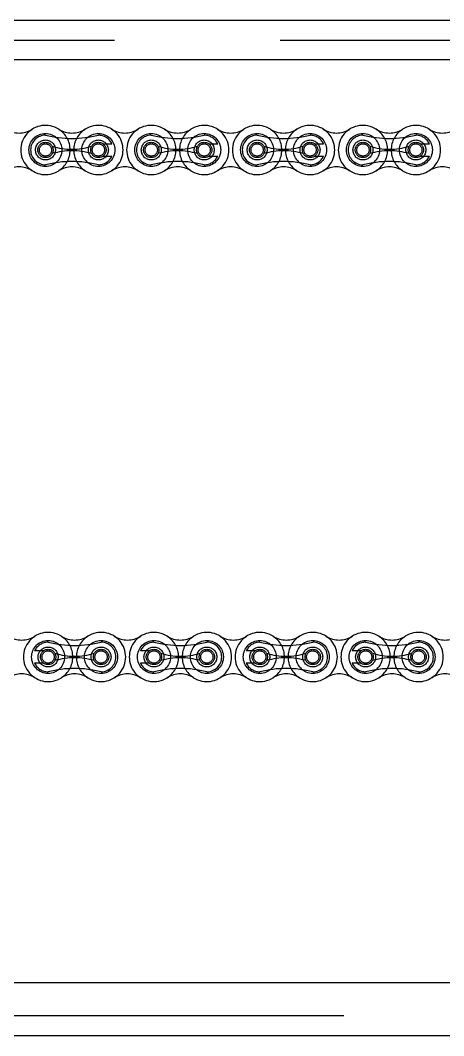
# Model space of a CAD drawing. Header units: metres. Extents: x 0 to 21025, y 0 to 14850.
# Drawn here: x 2937.3 to 3038.9, y 13042.7 to 13286.7 of the extents above; entities that cross this region are included whole.
import ezdxf

# ---------------------------------------------------------------- set-up
doc = ezdxf.new("R2010")
doc.units = ezdxf.units.M
doc.header["$LTSCALE"] = 25
doc.linetypes.add('HIDDEN2', pattern=[4.7625, 3.175, -1.5875])
doc.layers.add('SL4', color=4, linetype='Continuous')
doc.layers.add('ST1', color=7, linetype='HIDDEN2')

msp = doc.modelspace()

# ---------------------------------------------------------------- linework, layer by layer
at = {"layer": 'SL4'}
for p, q in [((2880.564, 13286.681), (4205.539, 13286.681)), ((4205.539, 13277.156), (2880.564, 13277.156)), ((2928.064, 13055.444), (4158.039, 13055.444)), ((4158.039, 13042.681), (2928.064, 13042.681))]:
    msp.add_line(p, q, dxfattribs=at)
at = {"layer": 'ST1'}
for p, q in [((2880.564, 13281.919), (4205.539, 13281.919)), ((4205.539, 13277.156), (2880.564, 13277.156)), ((2957.137, 13256.997), (2959.261, 13256.997)), ((2982.537, 13256.997), (2984.661, 13256.997)), ((3007.937, 13256.997), (3010.061, 13256.997)), ((3033.337, 13256.997), (3035.461, 13256.997)), ((2957.137, 13254.045), (2959.261, 13254.045)), ((2982.537, 13254.045), (2984.661, 13254.045)), ((3007.937, 13254.045), (3010.061, 13254.045)), ((3033.337, 13254.045), (3035.461, 13254.045)), ((2942.862, 13135.162), (2940.738, 13135.162)), ((2968.262, 13135.162), (2966.138, 13135.162)), ((2993.662, 13135.162), (2991.538, 13135.162)), ((3019.062, 13135.162), (3016.938, 13135.162)), ((2942.862, 13132.21), (2940.738, 13132.21)), ((2968.262, 13132.21), (2966.138, 13132.21)), ((2993.662, 13132.21), (2991.538, 13132.21)), ((3019.062, 13132.21), (3016.938, 13132.21)), ((2880.564, 13055.444), (4205.539, 13055.444)), ((4205.539, 13047.444), (2880.564, 13047.444))]:
    msp.add_line(p, q, dxfattribs=at)
for centre, radius in [((2943.33, 13255.521), 3.96), ((2956.03, 13255.521), 3.96), ((2968.73, 13255.521), 3.96), ((2981.43, 13255.521), 3.96), ((2994.13, 13255.521), 3.96), ((3006.83, 13255.521), 3.96), ((3019.53, 13255.521), 3.96), ((3032.23, 13255.521), 3.96), ((2943.33, 13255.521), 2.399), ((2943.33, 13255.521), 1.845), ((2943.33, 13255.521), 1.476), ((2956.03, 13255.521), 2.399), ((2956.03, 13255.521), 1.845), ((2956.03, 13255.521), 1.476), ((2968.73, 13255.521), 2.398), ((2968.73, 13255.521), 1.845), ((2968.73, 13255.521), 1.476), ((2981.43, 13255.521), 2.398), ((2981.43, 13255.521), 1.845), ((2981.43, 13255.521), 1.476), ((2994.13, 13255.521), 2.398), ((2994.13, 13255.521), 1.845), ((2994.13, 13255.521), 1.476), ((3006.83, 13255.521), 2.398), ((3006.83, 13255.521), 1.845), ((3006.83, 13255.521), 1.476), ((3019.53, 13255.521), 2.398), ((3019.53, 13255.521), 1.845), ((3019.53, 13255.521), 1.476), ((3032.23, 13255.521), 2.398), ((3032.23, 13255.521), 1.845), ((3032.23, 13255.521), 1.476), ((2943.969, 13133.686), 3.96), ((2956.669, 13133.686), 3.96), ((2969.369, 13133.686), 3.96), ((2982.069, 13133.686), 3.96), ((2994.769, 13133.686), 3.96), ((3007.469, 13133.686), 3.96), ((3020.169, 13133.686), 3.96), ((3032.869, 13133.686), 3.96), ((2943.969, 13133.686), 2.399), ((2943.969, 13133.686), 1.845), ((2943.969, 13133.686), 1.476), ((2956.669, 13133.686), 2.399), ((2956.669, 13133.686), 1.845), ((2956.669, 13133.686), 1.476), ((2969.369, 13133.686), 2.398), ((2969.369, 13133.686), 1.845), ((2969.369, 13133.686), 1.476), ((2982.069, 13133.686), 2.398), ((2982.069, 13133.686), 1.845), ((2982.069, 13133.686), 1.476), ((2994.769, 13133.686), 2.398), ((2994.769, 13133.686), 1.845), ((2994.769, 13133.686), 1.476), ((3007.469, 13133.686), 2.398), ((3007.469, 13133.686), 1.845), ((3007.469, 13133.686), 1.476), ((3020.169, 13133.686), 2.398), ((3020.169, 13133.686), 1.845), ((3020.169, 13133.686), 1.476), ((3032.869, 13133.686), 2.398), ((3032.869, 13133.686), 1.845), ((3032.869, 13133.686), 1.476)]:
    msp.add_circle(centre, radius, dxfattribs=at)
for centre, radius, start, end in [((2943.33, 13255.521), 5.92, 57.56669, 302.43331), ((2956.03, 13255.521), 5.92, 237.56669, 122.43331), ((2968.73, 13255.521), 5.92, 57.56669, 302.43331), ((2981.43, 13255.521), 5.92, 237.56669, 122.43331), ((2994.13, 13255.521), 5.92, 57.56669, 302.43331), ((3006.83, 13255.521), 5.92, 237.56669, 122.43331), ((3019.53, 13255.521), 5.92, 57.56669, 302.43331), ((3032.23, 13255.521), 5.92, 237.56669, 122.43331), ((2936.98, 13265.514), 5.92, 237.56669, 302.43331), ((2943.33, 13255.521), 3.552, 90, 270), ((2949.68, 13284.618), 26.322, 256.04015, 283.95985), ((2949.68, 13265.514), 5.92, 237.56669, 302.43331), ((2943.33, 13255.521), 5.92, 302.43324, 57.56676), ((2956.03, 13255.521), 5.92, 122.43324, 237.56676), ((2956.03, 13255.521), 3.552, 24.55336, 90), ((2962.38, 13265.514), 5.92, 237.56669, 302.43331), ((2968.73, 13255.521), 3.552, 90, 270), ((2975.08, 13284.618), 26.322, 256.04015, 283.95985), ((2975.08, 13265.514), 5.92, 237.56669, 302.43331), ((2968.73, 13255.521), 5.92, 302.43324, 57.56676), ((2981.43, 13255.521), 5.92, 122.43324, 237.56676), ((2981.43, 13255.521), 3.552, 24.55336, 90), ((2987.78, 13265.514), 5.92, 237.56669, 302.43331), ((2994.13, 13255.521), 3.552, 90, 270), ((3000.48, 13284.618), 26.322, 256.04015, 283.95985), ((3000.48, 13265.514), 5.92, 237.56669, 302.43331), ((2994.13, 13255.521), 5.92, 302.43324, 57.56676), ((3006.83, 13255.521), 5.92, 122.43324, 237.56676), ((3006.83, 13255.521), 3.552, 24.55336, 90), ((3013.18, 13265.514), 5.92, 237.56669, 302.43331), ((3019.53, 13255.521), 3.552, 90, 270), ((3025.88, 13284.618), 26.322, 256.04015, 283.95985), ((3025.88, 13265.514), 5.92, 237.56669, 302.43331), ((3019.53, 13255.521), 5.92, 302.43324, 57.56676), ((3032.23, 13255.521), 5.92, 122.43324, 237.56676), ((3032.23, 13255.521), 3.552, 24.55336, 90), ((3038.58, 13265.514), 5.92, 237.56669, 302.43331), ((2949.68, 13271.874), 16.175, 252.993, 287.007), ((2949.68, 13239.169), 16.175, 72.993, 107.007), ((2975.08, 13271.874), 16.175, 252.993, 287.007), ((2975.08, 13239.169), 16.175, 72.993, 107.007), ((3000.48, 13271.874), 16.175, 252.993, 287.007), ((3000.48, 13239.169), 16.175, 72.993, 107.007), ((3025.88, 13271.874), 16.175, 252.993, 287.007), ((3025.88, 13239.169), 16.175, 72.993, 107.007), ((2949.68, 13226.424), 26.322, 76.04015, 103.95985), ((2956.03, 13255.521), 3.552, 270, 335.44664), ((2975.08, 13226.424), 26.322, 76.04015, 103.95985), ((2981.43, 13255.521), 3.552, 270, 335.44664), ((3000.48, 13226.424), 26.322, 76.04015, 103.95985), ((3006.83, 13255.521), 3.552, 270, 335.44664), ((3025.88, 13226.424), 26.322, 76.04015, 103.95985), ((3032.23, 13255.521), 3.552, 270, 335.44664), ((2936.98, 13245.528), 5.92, 57.56669, 122.43331), ((2949.68, 13245.528), 5.92, 57.56669, 122.43331), ((2962.38, 13245.528), 5.92, 57.56669, 122.43331), ((2975.08, 13245.528), 5.92, 57.56669, 122.43331), ((2987.78, 13245.528), 5.92, 57.56669, 122.43331), ((3000.48, 13245.528), 5.92, 57.56669, 122.43331), ((3013.18, 13245.528), 5.92, 57.56669, 122.43331), ((3025.88, 13245.528), 5.92, 57.56669, 122.43331), ((3038.58, 13245.528), 5.92, 57.56669, 122.43331), ((2943.969, 13133.686), 5.92, 57.56669, 302.43331), ((2956.669, 13133.686), 5.92, 237.56669, 122.43331), ((2969.369, 13133.686), 5.92, 57.56669, 302.43331), ((2982.069, 13133.686), 5.92, 237.56669, 122.43331), ((2994.769, 13133.686), 5.92, 57.56669, 302.43331), ((3007.469, 13133.686), 5.92, 237.56669, 122.43331), ((3020.169, 13133.686), 5.92, 57.56669, 302.43331), ((3032.869, 13133.686), 5.92, 237.56669, 122.43331), ((2937.619, 13143.679), 5.92, 237.56669, 302.43331), ((2943.969, 13133.686), 3.552, 90, 155.44664), ((2950.319, 13162.783), 26.322, 256.04015, 283.95985), ((2950.319, 13143.679), 5.92, 237.56669, 302.43331), ((2943.969, 13133.686), 5.92, 302.43324, 57.56676), ((2956.669, 13133.686), 5.92, 122.43324, 237.56676), ((2956.669, 13133.686), 3.552, 270, 90), ((2963.019, 13143.679), 5.92, 237.56669, 302.43331), ((2969.369, 13133.686), 3.552, 90, 155.44664), ((2975.719, 13162.783), 26.322, 256.04015, 283.95985), ((2975.719, 13143.679), 5.92, 237.56669, 302.43331), ((2969.369, 13133.686), 5.92, 302.43324, 57.56676), ((2982.069, 13133.686), 5.92, 122.43324, 237.56676), ((2982.069, 13133.686), 3.552, 270, 90), ((2988.419, 13143.679), 5.92, 237.56669, 302.43331), ((2994.769, 13133.686), 3.552, 90, 155.44664), ((3001.119, 13162.783), 26.322, 256.04015, 283.95985), ((3001.119, 13143.679), 5.92, 237.56669, 302.43331), ((2994.769, 13133.686), 5.92, 302.43324, 57.56676), ((3007.469, 13133.686), 5.92, 122.43324, 237.56676), ((3007.469, 13133.686), 3.552, 270, 90), ((3013.819, 13143.679), 5.92, 237.56669, 302.43331), ((3020.169, 13133.686), 3.552, 90, 155.44664), ((3026.519, 13162.783), 26.322, 256.04015, 283.95985), ((3026.519, 13143.679), 5.92, 237.56669, 302.43331), ((3020.169, 13133.686), 5.92, 302.43324, 57.56676), ((3032.869, 13133.686), 5.92, 122.43324, 237.56676), ((3032.869, 13133.686), 3.552, 270, 90), ((3039.219, 13143.679), 5.92, 237.56669, 302.43331), ((2950.319, 13150.039), 16.175, 252.993, 287.007), ((2975.719, 13150.039), 16.175, 252.993, 287.007), ((3001.119, 13150.039), 16.175, 252.993, 287.007), ((3026.519, 13150.039), 16.175, 252.993, 287.007), ((2943.969, 13133.686), 3.552, 204.55336, 270), ((2950.319, 13117.334), 16.175, 72.993, 107.007), ((2969.369, 13133.686), 3.552, 204.55336, 270), ((2975.719, 13117.334), 16.175, 72.993, 107.007), ((2994.769, 13133.686), 3.552, 204.55336, 270), ((3001.119, 13117.334), 16.175, 72.993, 107.007), ((3020.169, 13133.686), 3.552, 204.55336, 270), ((3026.519, 13117.334), 16.175, 72.993, 107.007), ((2950.319, 13104.589), 26.322, 76.04015, 103.95985), ((2975.719, 13104.589), 26.322, 76.04015, 103.95985), ((3001.119, 13104.589), 26.322, 76.04015, 103.95985), ((3026.519, 13104.589), 26.322, 76.04015, 103.95985), ((2937.619, 13123.693), 5.92, 57.56669, 122.43331), ((2950.319, 13123.693), 5.92, 57.56669, 122.43331), ((2963.019, 13123.693), 5.92, 57.56669, 122.43331), ((2975.719, 13123.693), 5.92, 57.56669, 122.43331), ((2988.419, 13123.693), 5.92, 57.56669, 122.43331), ((3001.119, 13123.693), 5.92, 57.56669, 122.43331), ((3013.819, 13123.693), 5.92, 57.56669, 122.43331), ((3026.519, 13123.693), 5.92, 57.56669, 122.43331), ((3039.219, 13123.693), 5.92, 57.56669, 122.43331)]:
    msp.add_arc(centre, radius, start, end, dxfattribs=at)

doc.saveas('drawing.dxf')
